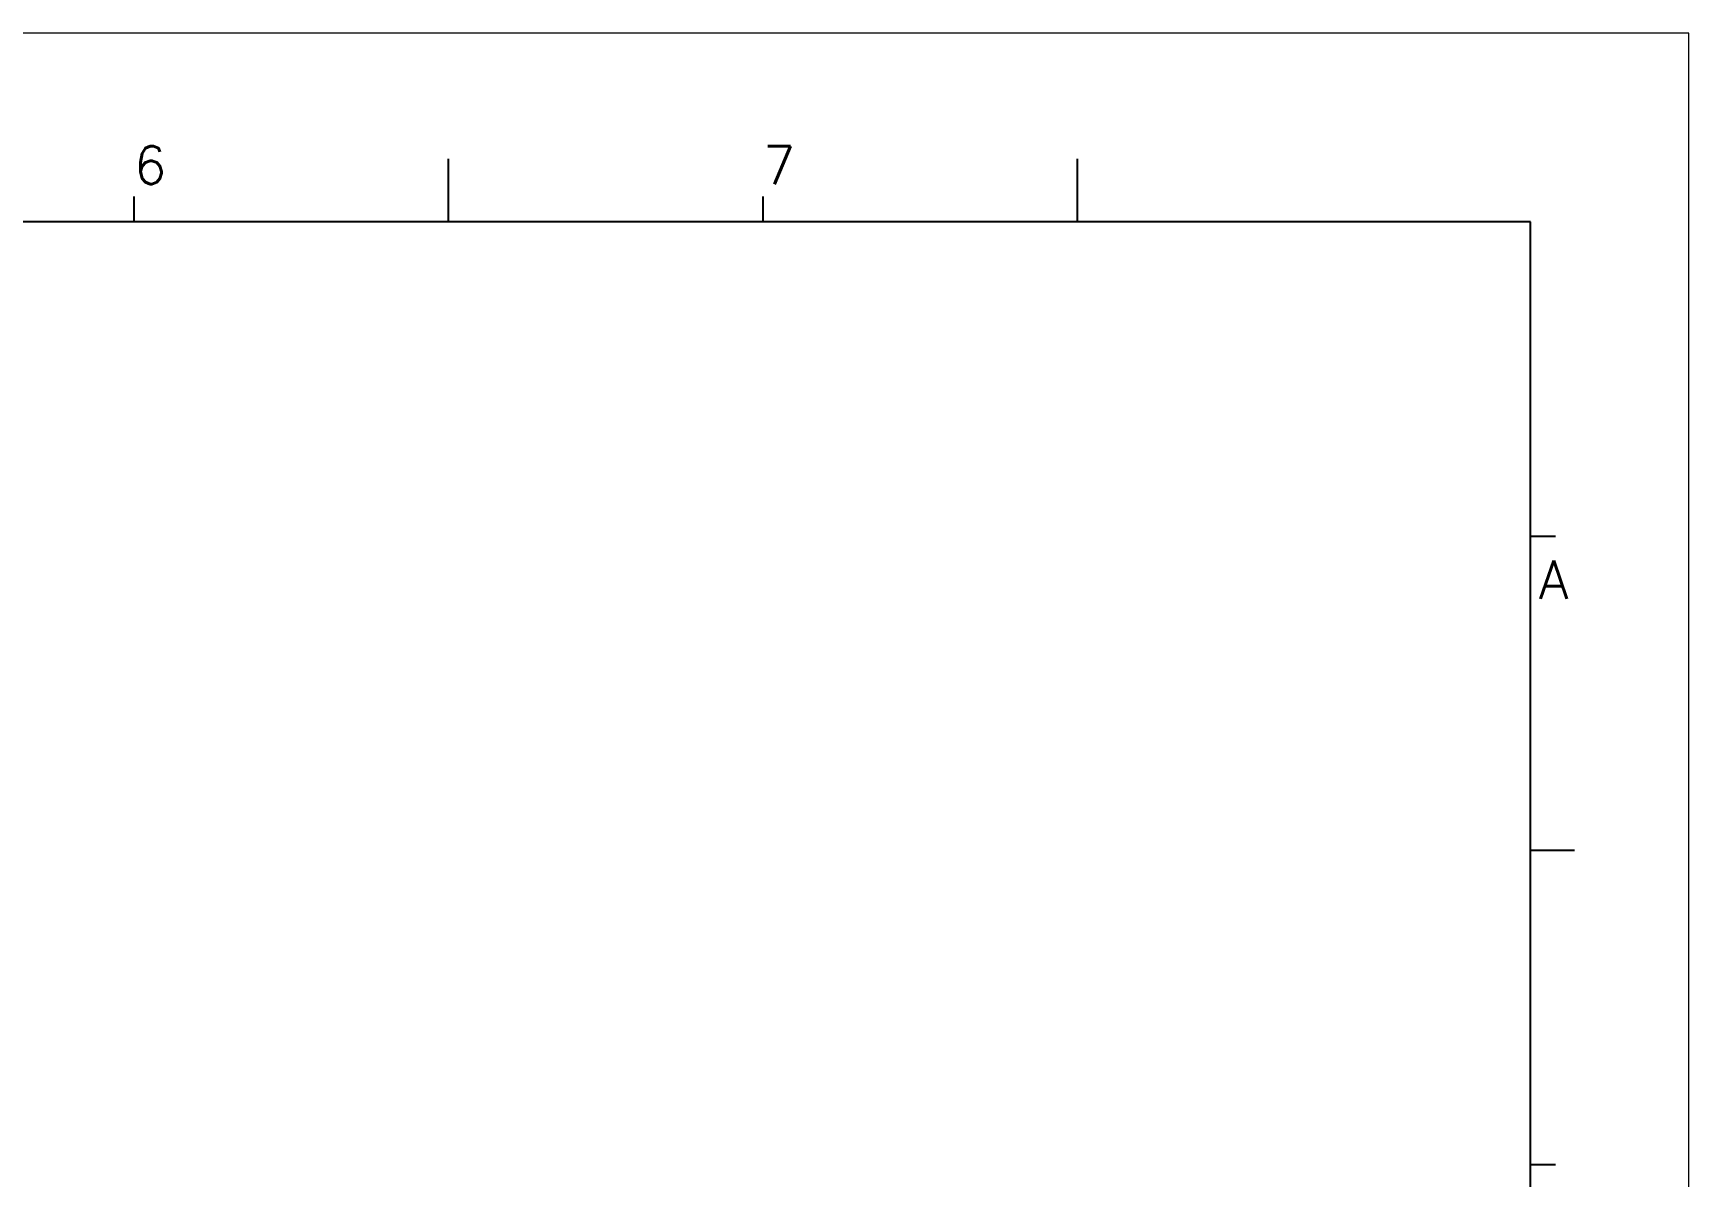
# Model space of a CAD drawing. Header units: millimetres. Extents: x 3193 to 3447, y -44 to 135.
# Drawn here: x 3365.4 to 3446.7, y 78.8 to 135 of the extents above; entities that cross this region are included whole.
import ezdxf

# ---------------------------------------------------------------- set-up
doc = ezdxf.new("R2010")
doc.units = ezdxf.units.MM
doc.header["$LTSCALE"] = 23.1
doc.linetypes.add('PHANTOM', pattern=[29.5, 9.5, -1.5, 3, -1.5, 3, -1.5, 9.5])
doc.layers.get('0').update_dxf_attribs({"linetype": 'CONTINUOUS'})
doc.layers.add('0PAPERF', color=2, linetype='PHANTOM', lineweight=0, plot=False)
doc.styles.add('SIMPLEX', font='simplex.shx')

msp = doc.modelspace()

# ---------------------------------------------------------------- linework, layer by layer
for p, q in [((3385.818, 125.702), (3385.818, 128.789)), ((3416.693, 125.702), (3416.693, 128.789)), ((3370.381, 125.702), (3370.381, 126.937)), ((3401.256, 125.702), (3401.256, 126.937)), ((3438.923, 125.702), (3200.569, 125.702)), ((3438.923, -39.17), (3438.923, 125.702)), ((3438.923, 110.264), (3440.158, 110.264)), ((3438.923, 94.827), (3441.084, 94.827)), ((3438.923, 79.389), (3440.158, 79.389))]:
    msp.add_line(p, q)
at = {"layer": '0PAPERF'}
for p, q in [((3446.705, 134.968), (3193.467, 134.968)), ((3446.705, -44.11), (3446.705, 134.968))]:
    msp.add_line(p, q, dxfattribs=at)

# ---------------------------------------------------------------- texts
at = {"style": 'SIMPLEX'}
for s, height, p in [('6', 1.852, (3370.381, 127.554)), ('7', 1.852, (3401.256, 127.554)), ('A', 1.877, (3439.345, 107.177))]:
    msp.add_text(s, height=height, dxfattribs=at).set_placement(p)

doc.saveas('drawing.dxf')
